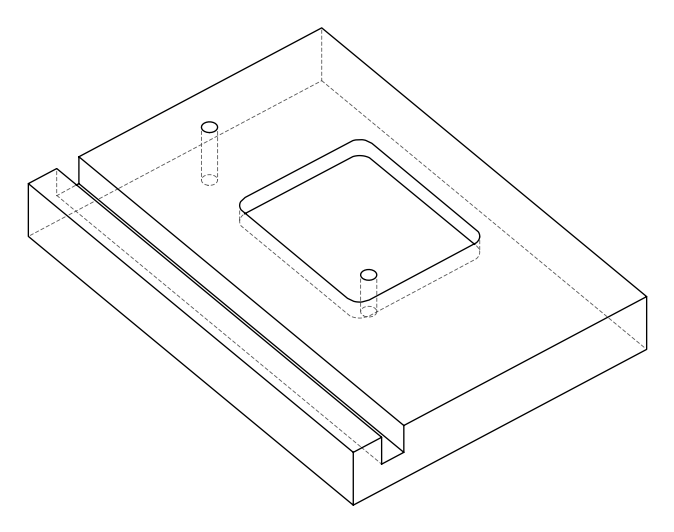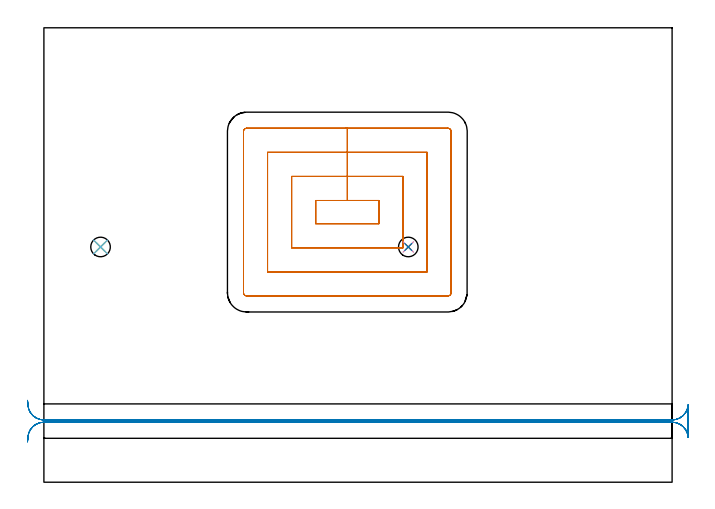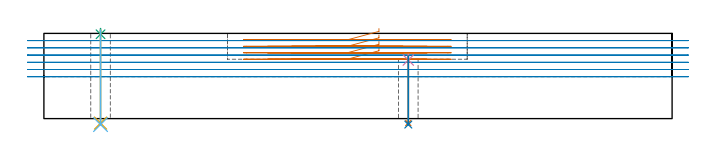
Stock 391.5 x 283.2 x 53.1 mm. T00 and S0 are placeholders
(PLAN: 8 operations, 5 tool changes, 21.4 min)
(1 MILL_RECTANGULAR_POCKET | POCKET_RECTANGULAR_STRAIGHT | UGT0201_136 | Follow Part, ap 5, ae 75% | 10 min | 297529 mm3)
(2 MILL_RECTANGULAR_SLOT | SLOT_RECTANGULAR | UGT0201_136 | Follow Part, ap 5, ae 75% | 10.51 min | 226244 mm3)
(3 SPOT_DRILL | STEP1HOLE | NXT0321_9005460120000 | 0.03 min | 13 mm3)
(4 SPOT_DRILL_1 | STEP1HOLE_1 | NXT0321_9005460120000 | 0.03 min | 2 mm3)
(5 DRILL_THROUGH_HOLE_INTO_CENTER | STEP1HOLE | NXT0301_042 | 0.23 min | 2088 mm3)
(6 DRILL_TO_ENLARGE_THROUGH_HOLE | STEP1HOLE | NXT0301_093 | 0.24 min | 4084 mm3)
(7 DRILL_THROUGH_HOLE_INTO_CENTER_1 | STEP1HOLE_1 | NXT0301_042 | 0.17 min | 1454 mm3)
(8 DRILL_TO_ENLARGE_THROUGH_HOLE_1 | STEP1HOLE_1 | NXT0301_093 | 0.18 min | 2868 mm3)
(TOOL UGT0201_136 | Carbide End Mill 20.0 | D20 FL30 Z4)
(TOOL NXT0321_9005460120000 | NC Spot Drill, 142deg, 12mm, Carbide, Uncoated | D12 PA142 FL30 Z2)
(TOOL NXT0301_042 | Carbide Drill 7.1mm [860.1-0710-057A1-MM 2214] | D7.1 PA140 FL85 Z2)
(TOOL NXT0301_093 | Carbide Drill 12.2mm [860.1-1220-037A1-MM 2214] | D12.2 PA140 FL60 Z2)
(OP 1 MILL_RECTANGULAR_POCKET)
G17 G21 G94 G90
T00 M6
G54
G17 G0 G90 X208.8 Y169.082 S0 M3
G43 Z63.1 H0
Z56.1
G94 G1 Y175.6 Z54.354 F250.
X189.1 Z49.075
X169.4 F500.
Y161.1
X208.8
Y175.6
X189.1
Y190.6
X154.4
Y146.1
X223.8
Y190.6
X189.1
Y205.6
X139.4
Y131.1
X238.8
Y205.6
X189.1
Y220.6
X126.4
G3 X124.4 Y218.6 R2.
G1 Y118.1
G3 X126.4 Y116.1 R2.
G1 X251.8
G3 X253.8 Y118.1 R2.
G1 Y218.6
G3 X251.8 Y220.6 R2.
G1 X189.1
X188.1
G0 X208.8 Y169.082 Z52.075
G1 Y175.6 Z50.329 F250.
X189.1 Z45.05
X169.4 F500.
Y161.1
X208.8
Y175.6
X189.1
Y190.6
X154.4
Y146.1
X223.8
Y190.6
X189.1
Y205.6
X139.4
Y131.1
X238.8
Y205.6
X189.1
Y220.6
X126.4
G3 X124.4 Y218.6 R2.
G1 Y118.1
G3 X126.4 Y116.1 R2.
G1 X251.8
G3 X253.8 Y118.1 R2.
G1 Y218.6
G3 X251.8 Y220.6 R2.
G1 X189.1
X188.1
G0 X208.8 Y169.082 Z48.05
G1 Y175.6 Z46.304 F250.
X189.1 Z41.025
X169.4 F500.
Y161.1
X208.8
Y175.6
X189.1
Y190.6
X154.4
Y146.1
X223.8
Y190.6
X189.1
Y205.6
X139.4
Y131.1
X238.8
Y205.6
X189.1
Y220.6
X126.4
G3 X124.4 Y218.6 R2.
G1 Y118.1
G3 X126.4 Y116.1 R2.
G1 X251.8
G3 X253.8 Y118.1 R2.
G1 Y218.6
G3 X251.8 Y220.6 R2.
G1 X189.1
X188.1
G0 X208.8 Y169.082 Z44.025
G1 Y175.6 Z42.279 F250.
X189.1 Z37.
X169.4 F500.
Y161.1
X208.8
Y175.6
X189.1
Y190.6
X154.4
Y146.1
X223.8
Y190.6
X189.1
Y205.6
X139.4
Y131.1
X238.8
Y205.6
X189.1
Y220.6
X126.4
G3 X124.4 Y218.6 R2.
G1 Y118.1
G3 X126.4 Y116.1 R2.
G1 X251.8
G3 X253.8 Y118.1 R2.
G1 Y218.6
G3 X251.8 Y220.6 R2.
G1 X189.1
X188.1
G0 Z63.1
M5
M2
(OP 2 MILL_RECTANGULAR_SLOT)
G17 G21 G94 G90
T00 M6
G54
G17 G0 G90 X-10.202 Y25.183 S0 M3
G43 Z63.1 H0
Z48.6
G94 G1 X-9.97 Y28.174 F250.
G2 X0. Y37.4 R10. F500.
G1 X391.5
G2 X401.47 Y28.174 R10.
G1 X401.5
Y48.026
X401.47
G2 X391.5 Y38.8 R10.
G1 X0.
G2 X-9.97 Y48.026 R10.
G1 X-10.202 Y51.017 F250.
G0 Y25.183 Z44.1
G1 X-9.97 Y28.174
G2 X0. Y37.4 R10. F500.
G1 X391.5
G2 X401.47 Y28.174 R10.
G1 X401.5
Y48.026
X401.47
G2 X391.5 Y38.8 R10.
G1 X0.
G2 X-9.97 Y48.026 R10.
G1 X-10.202 Y51.017 F250.
G0 Y25.183 Z39.6
G1 X-9.97 Y28.174
G2 X0. Y37.4 R10. F500.
G1 X391.5
G2 X401.47 Y28.174 R10.
G1 X401.5
Y48.026
X401.47
G2 X391.5 Y38.8 R10.
G1 X0.
G2 X-9.97 Y48.026 R10.
G1 X-10.202 Y51.017 F250.
G0 Y25.183 Z35.1
G1 X-9.97 Y28.174
G2 X0. Y37.4 R10. F500.
G1 X391.5
G2 X401.47 Y28.174 R10.
G1 X401.5
Y48.026
X401.47
G2 X391.5 Y38.8 R10.
G1 X0.
G2 X-9.97 Y48.026 R10.
G1 X-10.202 Y51.017 F250.
G0 Y25.183 Z30.6
G1 X-9.97 Y28.174
G2 X0. Y37.4 R10. F500.
G1 X391.5
G2 X401.47 Y28.174 R10.
G1 X401.5
Y48.026
X401.47
G2 X391.5 Y38.8 R10.
G1 X0.
G2 X-9.97 Y48.026 R10.
G1 X-10.202 Y51.017 F250.
G0 Y25.183 Z26.1
G1 X-9.97 Y28.174
G2 X0. Y37.4 R10. F500.
G1 X391.5
G2 X401.47 Y28.174 R10.
G1 X401.5
Y48.026
X401.47
G2 X391.5 Y38.8 R10.
G1 X0.
G2 X-9.97 Y48.026 R10.
G1 X-10.202 Y51.017 F250.
G0 Z63.1
M5
M2
(OP 3 SPOT_DRILL)
G17 G21 G94 G90
T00 M6
G54
G17 G0 G90 X35.3 Y146.6 S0 M3
G43 Z63.1 H0
G94 G81 G98 Z52.566 F250. R56.1
G80
M5
M2
(OP 4 SPOT_DRILL_1)
G17 G21 G94 G90
T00 M6
G54
G17 G0 G90 X227.1 Y146.6 S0 M3
G43 Z63.1 H0
G94 G81 G98 Z36.466 F250. R40.
G80
M5
M2
(OP 5 DRILL_THROUGH_HOLE_INTO_CENTER)
G17 G21 G94 G90
T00 M6
G54
G17 G0 G90 X35.3 Y146.6 S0 M3
G43 Z63.1 H1
G94 G73 G98 Z-2.792 F250. Q6.987 R55.1
G80
M5
M2
(OP 6 DRILL_TO_ENLARGE_THROUGH_HOLE)
G17 G21 G94 G90
T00 M6
G54
G17 G0 G90 X35.3 Y146.6 S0 M3
G43 Z63.1 H1
G94 G73 G98 Z-3.72 F250. Q11.364 R55.1
G80
M5
M2
(OP 7 DRILL_THROUGH_HOLE_INTO_CENTER_1)
G17 G21 G94 G90
T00 M6
G54
G17 G0 G90 X227.1 Y146.6 S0 M3
G43 Z63.1 H1
G94 G73 G98 Z-2.792 F250. Q6.632 R39.
G80
M5
M2
(OP 8 DRILL_TO_ENLARGE_THROUGH_HOLE_1)
G17 G21 G94 G90
T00 M6
G54
G17 G0 G90 X227.1 Y146.6 S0 M3
G43 Z63.1 H1
G94 G73 G98 Z-3.72 F250. Q10.18 R39.
G80
M5
M2
